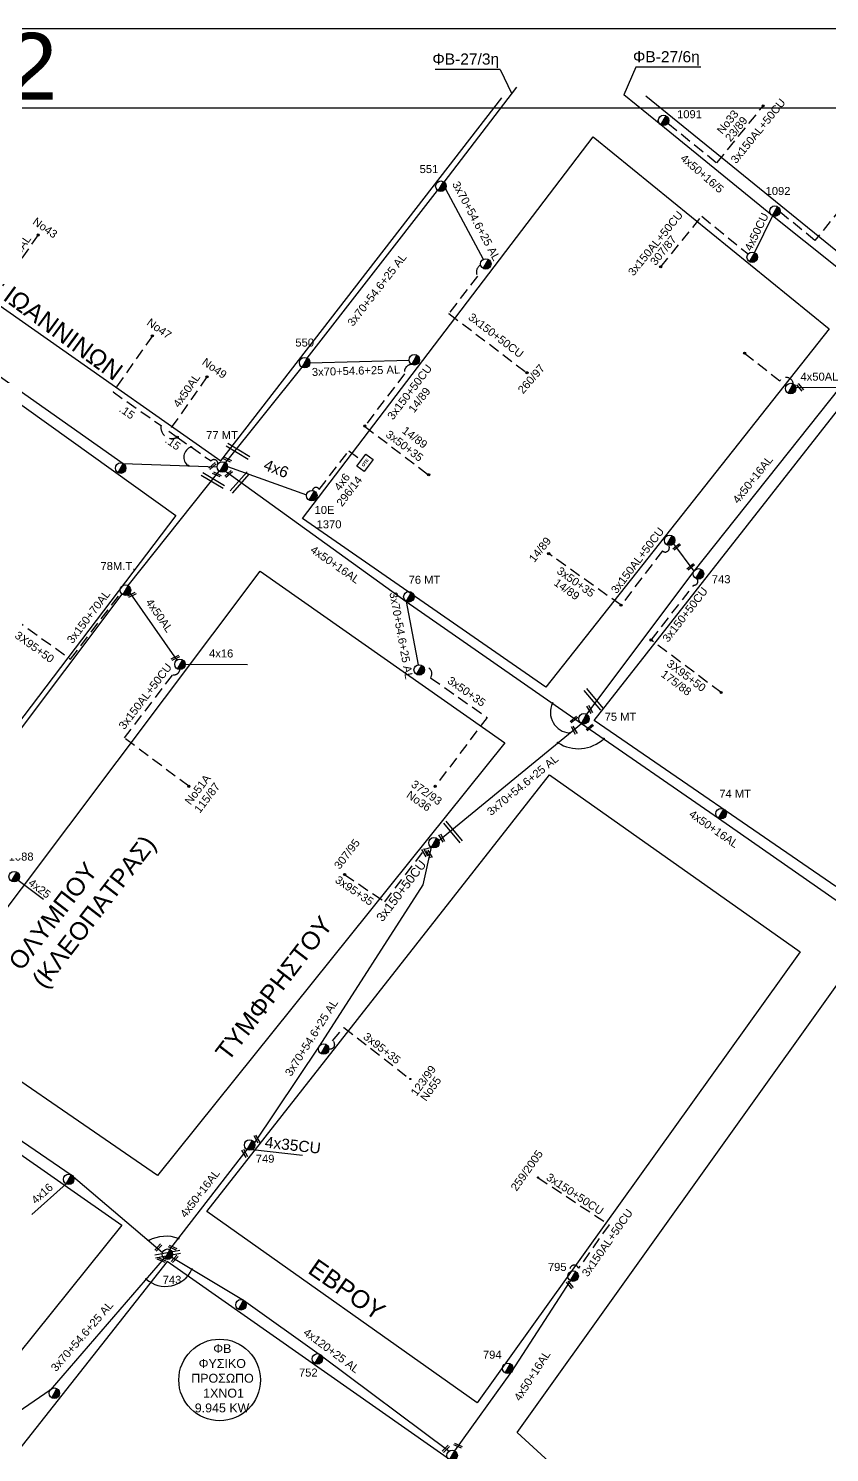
# Model space of a CAD drawing. Header units: millimetres. Extents: x 1421 to 7149, y 887 to 1917.
# Drawn here: x 6405.1 to 6585.2, y 1597.1 to 1917.4 of the extents above; entities that cross this region are included whole.
import ezdxf
from ezdxf.enums import TextEntityAlignment as Align

# ---------------------------------------------------------------- set-up
doc = ezdxf.new("R2010")
doc.units = ezdxf.units.MM
doc.linetypes.add('DASHED', pattern=[19.05, 12.7, -6.35])
for name, color, linetype in [('3x48+38+13_5', 7, 'Continuous'), ('4x6', 7, 'SYN_LINE'), ('Pillar OTE', 7, 'Continuous'), ('Άγνωστα', 7, 'Continuous'), ('Γυμνά εναέρια ΧΤ (3Φ)   4x35CU', 7, 'Continuous'), ('Γυμνά εναέρια ΧΤ (3Φ)   4x50CU', 7, 'Continuous'), ('Γυμνά εναέρια ΧΤ (3Φ) 4x50AL', 7, 'Continuous'), ('Γυμνά εναέρια ΧΤ και ΦΟΠ (3Φ)   4x50+16AL', 7, 'Continuous'), ('Εναέρια παροχή ΧΤ 4x16', 7, 'SYN_LINE'), ('Εναέρια παροχή ΧΤ 4x25', 7, 'SYN_LINE'), ('Καλωδια Χ.Τ 3x95+35', 7, 'DASHED'), ('Καλωδια Χ.Τ. 3x50+35', 7, 'Continuous'), ('Καλωδια ΧΤ  3X95+50', 7, 'Continuous'), ('Καλώδια ΧΤ   3x150+50CU', 7, 'DASHED'), ('Καλώδια ΧΤ   3x150+70AL', 7, 'DASHED'), ('Καλώδια ΧΤ   3x150AL+50CU', 7, 'DASHED'), ('Μηχανική τομή', 7, 'Continuous'), ('Στύλος ΦΜ', 7, 'Continuous'), ('Στύλος ΦΜ @ 1', 7, 'Continuous'), ('Συνδέσεις', 7, 'Continuous'), ('Συνεστραμμένα ΧΤ   3x70+54.6+25 AL', 7, 'SYN_LINE'), ('Συνεστραμμένα ΧΤ   4x120+25 AL', 7, 'SYN_LINE'), ('Τομή', 7, 'Continuous'), ('Υπόβαθρο ΔΕΗ', 7, 'Continuous'), ('Υπόγεια Καλώδια Δικτύου ΧΤ   .15', 7, 'DASHED'), ('Υπόγεια καλώδια Παροχών ΧΤ   4x50AL', 7, 'DASHED'), ('Υπόγεια καλώδια Παροχών ΧΤ   4x6', 7, 'DASHED')]:
    doc.layers.add(name, color=color, linetype=linetype)
doc.styles.add('arial', font='arial.ttf')
doc.styles.get("Standard").update_dxf_attribs({"font": 'arial.ttf'})
doc.linetypes.add('SYN_LINE', pattern='A,0.5,-0.0001,["/\\/\\/\\/",Standard,S=0.1,R=0,X=0,Y=-0.05],-0.25', length=0.7501)

# ---------------------------------------------------------------- blocks, each defined once
blk = doc.blocks.new('ΥΠΑΡΧΩΝ ΤΣΙΜΕΝΤΕΝΙΟΣ ΣΤΥΛΟΣ')
at = {"layer": 'Στύλος ΦΜ'}
blk.add_hatch(color=256, dxfattribs=at).paths.add_polyline_path([(-1.29, -2.28, 0.574793), (2.62, 0, 0.268822), (1.3, 2.27)])
blk.add_line((-1.29, -2.28), (1.3, 2.27), dxfattribs=at)
blk.add_circle((0, 0), 2.62, dxfattribs=at)
at = {"layer": 'Στύλος ΦΜ', "flags": 4}
for tag, p in [('ΑΡΙΘΜΟΣ', (-4.68, 8.05)), ('ΤΥΠΟΣ', (-4.91, 3.03))]:
    blk.add_attdef(tag, p, '', height=4, dxfattribs=at)
blk = doc.blocks.new('_ΣΥΝΔΕΣΗ')
at = {"layer": 'Συνδέσεις', "linetype": 'SYN_LINE', "ltscale": 40}
blk.add_hatch(color=256, dxfattribs=at).paths.add_polyline_path([(0.5, -0.01, 1), (-0.5, -0.01, 1)])
at = {"layer": 'Συνδέσεις'}
blk.add_circle((0, -0.01), 0.5, dxfattribs=at)
blk = doc.blocks.new('ΜΗΧΑΝΙΚΗ ΤΟΜΗ')
at = {"layer": 'Μηχανική τομή', "ltscale": 40}
for p, q in [((-3.7, 1.2), (3.9, 1.2)), ((3.9, -0.4), (-3.7, -0.4))]:
    blk.add_line(p, q, dxfattribs=at)
blk = doc.blocks.new('ΤΟΜΗ')
at = {"layer": 'Τομή', "ltscale": 40}
for p, q in [((10.9, 0.2), (-12.1, 0.2)), ((10.9, -2.6), (-12.1, -2.6))]:
    blk.add_line(p, q, dxfattribs=at)
blk = doc.blocks.new('PILLAR ΟΤΕ')
at = {"layer": 'Pillar OTE', "ltscale": 40}
blk.add_lwpolyline([(-3.31, 2.02), (3.39, 2.02), (3.39, -1.99), (-3.31, -1.99)], close=True, dxfattribs=at)
at = {"layer": 'Pillar OTE', "insert": (-1.81, 0.71), "char_height": 1.3575, "width": 109.961, "attachment_point": 1}
blk.add_mtext('{\\fArial|b1|i0|c161|p34;OTE}', dxfattribs=at)

msp = doc.modelspace()

# ---------------------------------------------------------------- linework, layer by layer
at = {"lineweight": -3, "ltscale": 0.1}
for points in [[(4932.72, 1917.4), (7149.36, 1917.4), (7149.36, 887.4), (4932.72, 887.4)], [(5038.25, 1899.55), (6989.1, 1899.55), (6989.1, 911.99), (5038.25, 911.99)]]:
    msp.add_lwpolyline(points, close=True, dxfattribs=at)
at = {"layer": '3x48+38+13_5', "color": 30, "lineweight": -3, "ltscale": 0.2}
for points in [[(6427.5, 1792.1), (6447.97, 1817.86)], [(6400.42, 1755.87), (6426.21, 1790.14)]]:
    msp.add_lwpolyline(points, dxfattribs=at)
at = {"layer": '4x6', "lineweight": -3, "ltscale": 0.1}
for p, q in [((6511.16, 1908.14), (6513.75, 1902.67)), ((6541.65, 1908.67), (6538.98, 1902.51))]:
    msp.add_line(p, q, dxfattribs=at)
at = {"layer": '4x6', "color": 1, "linetype": 'SYN_LINE', "lineweight": -3, "ltscale": 20}
msp.add_lwpolyline([(6449.87, 1818.91), (6467.65, 1812.52)], dxfattribs=at)
at = {"layer": 'Άγνωστα', "lineweight": -3, "ltscale": 0.1}
for p, q in [((6511.16, 1908.14), (6496.54, 1908.14)), ((6556.27, 1908.67), (6541.65, 1908.67))]:
    msp.add_line(p, q, dxfattribs=at)
msp.add_circle((6448.1, 1613.45), 9.18, dxfattribs=at)
at = {"layer": 'Γυμνά εναέρια ΧΤ (3Φ)   4x35CU', "color": 5, "linetype": 'SYN_LINE', "lineweight": -3, "ltscale": 20}
msp.add_lwpolyline([(6455.47, 1665.31), (6466.69, 1664.03)], dxfattribs=at)
at = {"layer": 'Γυμνά εναέρια ΧΤ (3Φ)   4x50CU', "color": 85, "lineweight": -3, "ltscale": 0.2}
msp.add_lwpolyline([(6572.36, 1875.3), (6568.34, 1867.01)], dxfattribs=at)
at = {"layer": 'Γυμνά εναέρια ΧΤ (3Φ) 4x50AL', "color": 1, "lineweight": -3, "ltscale": 0.2}
msp.add_lwpolyline([(6587.53, 1836.62), (6577.65, 1836.59)], dxfattribs=at)
at = {"layer": 'Γυμνά εναέρια ΧΤ (3Φ) 4x50AL', "color": 30, "lineweight": -3, "ltscale": 0.2}
msp.add_lwpolyline([(6427.94, 1790.5), (6438.49, 1775.37)], dxfattribs=at)
at = {"layer": 'Γυμνά εναέρια ΧΤ και ΦΟΠ (3Φ)   4x50+16AL', "color": 1, "lineweight": -3, "ltscale": 0.2}
for points in [[(6600.44, 1851.94), (6587.53, 1836.62), (6554.72, 1795.32), (6530.59, 1763.16)], [(6550.1, 1801.47), (6554.72, 1795.32)]]:
    msp.add_lwpolyline(points, dxfattribs=at)
at = {"layer": 'Γυμνά εναέρια ΧΤ και ΦΟΠ (3Φ)   4x50+16AL', "color": 50, "lineweight": -3, "ltscale": 0.2}
msp.add_lwpolyline([(6449.41, 1817.84), (6490.06, 1788.56), (6529.42, 1761.12), (6560.26, 1739.8), (6592.37, 1717.35)], dxfattribs=at)
at = {"layer": 'Γυμνά εναέρια ΧΤ και ΦΟΠ (3Φ)   4x50+16AL', "color": 5, "linetype": 'Continuous', "lineweight": -3, "ltscale": 20}
for points in [[(6385.56, 1679.19), (6395.62, 1672.64), (6414.75, 1659.6), (6435.24, 1642.15)], [(6436.93, 1642.76), (6454.25, 1665.27)]]:
    msp.add_lwpolyline(points, dxfattribs=at)
at = {"layer": 'Γυμνά εναέρια ΧΤ και ΦΟΠ (3Φ)   4x50+16AL', "color": 133, "lineweight": -3, "ltscale": 0.2}
msp.add_lwpolyline([(6500.95, 1597.5), (6513.8, 1615.37), (6526.99, 1635.78)], dxfattribs=at)
at = {"layer": 'Εναέρια παροχή ΧΤ 4x16', "color": 30, "lineweight": -3, "ltscale": 15}
msp.add_lwpolyline([(6454.35, 1774.32), (6440.34, 1774.39)], dxfattribs=at)
at = {"layer": 'Εναέρια παροχή ΧΤ 4x16', "color": 5, "linetype": 'SYN_LINE', "lineweight": -3, "ltscale": 10}
msp.add_lwpolyline([(6413.59, 1657.55), (6405.85, 1650.66)], dxfattribs=at)
at = {"layer": 'Εναέρια παροχή ΧΤ 4x25', "color": 30, "linetype": 'SYN_LINE', "lineweight": -3, "ltscale": 20}
msp.add_lwpolyline([(6402.81, 1725.87), (6408.51, 1721.56)], dxfattribs=at)
at = {"layer": 'Καλωδια Χ.Τ 3x95+35', "color": 85, "lineweight": -3, "ltscale": 0.2}
msp.add_lwpolyline([(6592.55, 1882.83), (6581.93, 1869.74), (6574.1, 1876.1)], dxfattribs=at)
at = {"layer": 'Καλωδια Χ.Τ 3x95+35', "color": 5, "lineweight": -3, "ltscale": 0.2}
msp.add_lwpolyline([(6476.2, 1727.14), (6485.22, 1721)], dxfattribs=at)
msp.add_lwpolyline([(6472.66, 1687.98, 0.909774), (6473.5, 1689.7), (6476.02, 1692.71), (6490.96, 1681.12)], format="xyb", dxfattribs=at)
at = {"layer": 'Καλωδια Χ.Τ. 3x50+35', "color": 1, "linetype": 'DASHED', "lineweight": -3, "ltscale": 0.2}
for points in [[(6480.7, 1827.95), (6495.07, 1817)], [(6538.34, 1787.69), (6522.08, 1799.29)]]:
    msp.add_lwpolyline(points, dxfattribs=at)
at = {"layer": 'Καλωδια Χ.Τ. 3x50+35', "color": 50, "linetype": 'DASHED', "lineweight": -3, "ltscale": 0.2}
msp.add_lwpolyline([(6493.85, 1773.91, -0.672521), (6495.51, 1771.36), (6508.23, 1762.45), (6496.54, 1746.95)], format="xyb", dxfattribs=at)
at = {"layer": 'Καλωδια ΧΤ  3X95+50', "color": 30, "linetype": 'DASHED', "lineweight": -3, "ltscale": 0.2}
msp.add_lwpolyline([(6401.89, 1784.69), (6414.57, 1775.55)], dxfattribs=at)
at = {"layer": 'Καλωδια ΧΤ  3X95+50', "color": 1, "linetype": 'DASHED', "lineweight": -3, "ltscale": 0.2}
msp.add_lwpolyline([(6560.85, 1768.06), (6545.09, 1779.86)], dxfattribs=at)
at = {"layer": 'Καλώδια ΧΤ   3x150+50CU', "color": 1, "lineweight": -3, "ltscale": 0.2}
for points in [[(6506.77, 1864.23, 0.402888), (6506.04, 1861.7), (6499.7, 1853.39)], [(6491.29, 1841.85, 0.486138), (6489.69, 1839.76), (6480.7, 1827.95)]]:
    msp.add_lwpolyline(points, format="xyb", dxfattribs=at)
msp.add_lwpolyline([(6499.7, 1853.39), (6499.64, 1853.3), (6517.18, 1839.94)], dxfattribs=at)
at = {"layer": 'Καλώδια ΧΤ   3x150+50CU', "color": 1, "linetype": 'DASHED', "lineweight": -3, "ltscale": 0.2}
msp.add_lwpolyline([(6545.09, 1779.86), (6554.71, 1792.2), (6554.71, 1792.2, 0.622355), (6555.47, 1793.6)], format="xyb", dxfattribs=at)
at = {"layer": 'Καλώδια ΧΤ   3x150+50CU', "color": 5, "lineweight": -3, "ltscale": 0.2}
msp.add_lwpolyline([(6485.22, 1721), (6494.26, 1732.8), (6495.69, 1733.24)], dxfattribs=at)
at = {"layer": 'Καλώδια ΧΤ   3x150+50CU', "color": 133, "lineweight": -3, "ltscale": 0.2}
msp.add_lwpolyline([(6519.65, 1658.96), (6535.64, 1648.36)], dxfattribs=at)
at = {"layer": 'Καλώδια ΧΤ   3x150+70AL', "color": 30, "lineweight": -3, "ltscale": 0.2}
for points in [[(6407.28, 1870.96), (6396.32, 1855.34), (6392.5, 1858.02)], [(6414.57, 1775.55), (6425.91, 1790.46)]]:
    msp.add_lwpolyline(points, dxfattribs=at)
at = {"layer": 'Καλώδια ΧΤ   3x150AL+50CU', "color": 85, "lineweight": -3, "ltscale": 0.2}
for points in [[(6548.89, 1896.09), (6559.89, 1887.17), (6570.29, 1899.98)], [(6547.25, 1863.79), (6556.49, 1875.16), (6566.91, 1866.69)]]:
    msp.add_lwpolyline(points, dxfattribs=at)
at = {"layer": 'Καλώδια ΧΤ   3x150AL+50CU', "color": 1, "linetype": 'DASHED', "lineweight": -3, "ltscale": 0.2}
msp.add_lwpolyline([(6566.13, 1844.38), (6574.03, 1838.14)], dxfattribs=at)
msp.add_lwpolyline([(6549.02, 1801.13, -0.903901), (6547.63, 1799.89), (6538.34, 1787.69)], format="xyb", dxfattribs=at)
at = {"layer": 'Καλώδια ΧΤ   3x150AL+50CU', "color": 30, "lineweight": -3, "ltscale": 0.2}
msp.add_lwpolyline([(6441.16, 1746.96), (6426.7, 1757.83), (6437.57, 1772.04, 0.424158), (6439.16, 1773.22)], format="xyb", dxfattribs=at)
at = {"layer": 'Καλώδια ΧΤ   3x150AL+50CU', "color": 133, "lineweight": -3, "ltscale": 0.2}
msp.add_lwpolyline([(6535.64, 1648.36), (6528.76, 1638.58, 1.097318), (6526.94, 1637.81)], format="xyb", dxfattribs=at)
at = {"layer": 'Καλώδια ΧΤ   3x150AL+50CU', "color": 1, "linetype": 'DASHED', "lineweight": -3, "ltscale": 0.2}
msp.add_arc((6575.43, 1837.29), 1.64, 5.5198, 148.9456, dxfattribs=at)
at = {"layer": 'Συνεστραμμένα ΧΤ   3x70+54.6+25 AL', "color": 1, "lineweight": -3, "ltscale": 20}
for points in [[(6498.55, 1882.85), (6514.93, 1904.21)], [(6467.81, 1843.27), (6497.1, 1880.99)], [(6498.85, 1881.34), (6507.37, 1865.49)], [(6468.4, 1842.19), (6490.69, 1842.84)], [(6449.43, 1819.71), (6466.64, 1841.22)]]:
    msp.add_lwpolyline(points, dxfattribs=at)
at = {"layer": 'Συνεστραμμένα ΧΤ   3x70+54.6+25 AL', "color": 85, "lineweight": -3, "ltscale": 20}
msp.add_lwpolyline([(6599.99, 1853.55), (6593.87, 1858.11), (6572.36, 1875.3), (6547.32, 1895.71), (6538.98, 1902.51)], dxfattribs=at)
at = {"layer": 'Συνεστραμμένα ΧΤ   3x70+54.6+25 AL', "color": 27, "lineweight": -3, "ltscale": 20}
msp.add_lwpolyline([(6344, 1878.11), (6377.97, 1853.9), (6403.02, 1836.04), (6426.44, 1819.55), (6447.52, 1818.83)], dxfattribs=at)
at = {"layer": 'Συνεστραμμένα ΧΤ   3x70+54.6+25 AL', "color": 50, "lineweight": -3, "ltscale": 15}
msp.add_lwpolyline([(6490.06, 1788.56), (6492.71, 1774.29)], dxfattribs=at)
at = {"layer": 'Συνεστραμμένα ΧΤ   3x70+54.6+25 AL', "color": 50, "lineweight": -3, "ltscale": 20}
msp.add_lwpolyline([(6497.34, 1734.78), (6529.42, 1761.12)], dxfattribs=at)
at = {"layer": 'Συνεστραμμένα ΧΤ   3x70+54.6+25 AL', "color": 5, "linetype": 'SYN_LINE', "lineweight": -3, "ltscale": 20}
msp.add_lwpolyline([(6455.92, 1666.74), (6470.53, 1688.55), (6493.85, 1724.77), (6495.69, 1733.24)], dxfattribs=at)
at = {"layer": 'Συνεστραμμένα ΧΤ   3x70+54.6+25 AL', "color": 133, "lineweight": -3, "ltscale": 20}
msp.add_lwpolyline([(6435.6, 1640.82), (6409.97, 1611.13), (6384.01, 1593.28)], dxfattribs=at)
at = {"layer": 'Συνεστραμμένα ΧΤ   4x120+25 AL', "color": 133, "lineweight": -3, "ltscale": 20}
msp.add_lwpolyline([(6437.32, 1641.06), (6453.48, 1631.38), (6471.03, 1618.91), (6499.72, 1597.47)], dxfattribs=at)
at = {"layer": 'Υπόβαθρο ΔΕΗ', "lineweight": -3, "ltscale": 0.2}
for p, q in [((6514.98, 1601.6), (6588, 1703.82)), ((6582.9, 1539.66), (6514.98, 1601.6))]:
    msp.add_line(p, q, dxfattribs=at)
for points in [[(6331.15, 1902.46), (6448.39, 1820.17), (6511.51, 1901.78)], [(6543.89, 1902.23), (6593.85, 1861.68), (6626.44, 1901.77)], [(6532.05, 1893.02), (6585.09, 1849.85), (6521.42, 1769.27), (6466.7, 1807.21), (6532.05, 1893.02)], [(6363.43, 1709.39), (6315.6, 1743.21), (6385.57, 1845.6), (6438.23, 1807.85), (6363.43, 1709.39)], [(6586.63, 1724.41), (6532.31, 1761.77), (6594.98, 1841.58), (6646.24, 1801.5), (6586.63, 1724.41)], [(6434.16, 1659.4), (6381.99, 1695.29), (6457.23, 1795.32), (6512.22, 1756.72), (6434.16, 1659.4)], [(6505.97, 1608.33), (6445.2, 1651.37), (6522.28, 1749.52), (6578.58, 1709.73), (6505.97, 1608.33)], [(6331, 1630.52), (6373.46, 1685.09), (6426.14, 1648.27), (6382.93, 1594.59), (6331, 1630.52)]]:
    msp.add_lwpolyline(points, dxfattribs=at)
msp.add_lwpolyline([(6575.26, 1528.54), (6507.8, 1589.93), (6436.33, 1640.08), (6393.92, 1586.32), (6539.33, 1484.55, 0.315207), (6543.09, 1484.55), (6575.26, 1528.54)], format="xyb", dxfattribs=at)
at = {"layer": 'Υπόβαθρο ΔΕΗ', "lineweight": -3}
for centre, radius, start, end in [((6442.49, 1820.99), 2.44, 109.528, 232.6217), ((6527.16, 1763.64), 4.71, 154.879, 265.0086), ((6528.73, 1763.83), 8.41, 237.025, 312.8968), ((6436, 1637.75), 8.02, 69.2133, 118.653), ((6435.92, 1641), 6.51, 228.0936, 335.8898)]:
    msp.add_arc(centre, radius, start, end, dxfattribs=at)
at = {"layer": 'Υπόγεια Καλώδια Δικτύου ΧΤ   .15', "color": 27, "lineweight": -3, "ltscale": 0.2}
msp.add_lwpolyline([(6432.97, 1848.27), (6424.13, 1835.67), (6434.93, 1828.09, 0.627448), (6438.57, 1825.47), (6446.17, 1820.13, -0.802938), (6447.66, 1819.34, -0.688117)], format="xyb", dxfattribs=at)
at = {"layer": 'Υπόγεια καλώδια Παροχών ΧΤ   4x50AL', "color": 27, "lineweight": -3, "ltscale": 0.2}
msp.add_lwpolyline([(6445.25, 1839.06), (6436.65, 1826.81), (6438.57, 1825.47)], dxfattribs=at)
at = {"layer": 'Υπόγεια καλώδια Παροχών ΧΤ   4x6', "color": 1, "linetype": 'DASHED', "lineweight": -3, "ltscale": 0.2}
msp.add_lwpolyline([(6468.97, 1813.5, -0.720789), (6470.51, 1813.74), (6477.14, 1822.44), (6479.92, 1820.32)], format="xyb", dxfattribs=at)

# ---------------------------------------------------------------- block references
at = {"layer": 'Pillar OTE', "xscale": 0.5, "yscale": 0.5, "zscale": 0.5, "rotation": 53}
msp.add_blockref('PILLAR ΟΤΕ', (6480.77, 1819.69), dxfattribs=at)
at = {"layer": 'Μηχανική τομή', "lineweight": -3}
for p, xscale, yscale, zscale, rotation in [((6578.7, 1836.73), 0.2499999999966098, 0.2499999999966098, 0.2499999999966098, 131.7491457176247), ((6446.54, 1818.91), 0.2499999999991311, 0.2499999999991311, 0.2499999999991311, 39.98713161495681), ((6449.72, 1820.37), 0.2499999999994125, 0.2499999999994125, 0.2499999999994125, 335.0209320811458), ((6447.4, 1817.04), 0.2499999999994125, 0.2499999999994125, 0.2499999999994125, 335.0209320811458), ((6450.17, 1817.11), 0.2499999999991311, 0.2499999999991311, 0.2499999999991311, 39.98713161495681), ((6550.9, 1800.72), 0.2499999999965576, 0.2499999999965576, 0.2499999999965576, 39.77258742095513), ((6554.06, 1796.24), 0.2499999999965576, 0.2499999999965576, 0.2499999999965576, 39.77258742095513), ((6428.39, 1789.91), 0.2499999999993716, 0.2499999999993716, 0.2499999999993716, 25.71053598656386), ((6438.15, 1775.73), 0.2499999999993716, 0.2499999999993716, 0.2499999999993716, 25.71053598656386), ((6531.21, 1764.27), 0.2499999999969007, 0.2499999999969007, 0.2499999999969007, 299.5896984961217), ((6527.78, 1761.91), 0.2499999999965576, 0.2499999999965576, 0.2499999999965576, 39.77258742095513), ((6527.73, 1759.55), 0.2499999999969006, 0.2499999999969006, 0.2499999999969006, 299.5896984961217), ((6531.37, 1760.09), 0.2499999999965576, 0.2499999999965576, 0.2499999999965576, 39.77258742095513), ((6497.92, 1735.33), 0.2499999999969007, 0.2499999999969007, 0.2499999999969007, 299.5896984961217), ((6494.11, 1732.01), 0.2499999999969007, 0.2499999999969007, 0.2499999999969007, 299.5896984961217), ((6495.13, 1731.68), 0.2499999999969007, 0.2499999999969007, 0.2499999999969007, 299.5896984961217), ((6456.37, 1667.58), 0.2499999999969007, 0.2499999999969007, 0.2499999999969007, 299.5896984961217), ((6453.65, 1664.38), 0.2499999999969007, 0.2499999999969007, 0.2499999999969007, 299.5896984961217), ((6434.38, 1643.14), 0.2499999999990321, 0.2499999999990321, 0.2499999999990321, 46.41310265989434), ((6437.46, 1643.1), 0.2499999999991681, 0.2499999999991681, 0.2499999999991681, 336.8039827649171), ((6434.96, 1640.38), 0.2499999999991681, 0.2499999999991681, 0.2499999999991681, 336.8039827649171), ((6438.03, 1640.59), 0.2499999999990321, 0.2499999999990321, 0.2499999999990321, 46.41310265989434), ((6526.94, 1634.88), 0.2499999999987772, 0.2499999999987772, 0.2499999999987772, 128.8497649628808), ((6499, 1597.87), 0.2499999999990321, 0.2499999999990321, 0.2499999999990321, 46.41310265989434), ((6501.61, 1598.59), 0.2499999999990647, 0.2499999999990647, 0.2499999999990647, 336.3311294776588)]:
    msp.add_blockref('ΜΗΧΑΝΙΚΗ ΤΟΜΗ', p, dxfattribs=dict(at, xscale=xscale, yscale=yscale, zscale=zscale, rotation=rotation))
at = {"layer": 'Στύλος ΦΜ @ 1', "lineweight": -3, "ltscale": 40}
ref = msp.add_blockref('ΥΠΑΡΧΩΝ ΤΣΙΜΕΝΤΕΝΙΟΣ ΣΤΥΛΟΣ', (6547.9, 1896.73), dxfattribs=dict(at, xscale=0.4499999999998181, yscale=0.4499999999998181, zscale=0.4499999999998181))
ref.add_attrib('ΑΡΙΘΜΟΣ', '1091', (6550.93, 1897.22), dxfattribs={"layer": 'Στύλος ΦΜ', "height": 1.8, "flags": 4})
ref = msp.add_blockref('ΥΠΑΡΧΩΝ ΤΣΙΜΕΝΤΕΝΙΟΣ ΣΤΥΛΟΣ', (6497.83, 1881.92), dxfattribs=dict(at, xscale=0.4499999999998181, yscale=0.4499999999998181, zscale=0.4499999999998181))
ref.add_attrib('ΑΡΙΘΜΟΣ', '551', (6493.05, 1884.88), dxfattribs={"layer": 'Στύλος ΦΜ', "height": 1.8, "flags": 4})
ref = msp.add_blockref('ΥΠΑΡΧΩΝ ΤΣΙΜΕΝΤΕΝΙΟΣ ΣΤΥΛΟΣ', (6572.94, 1876.33), dxfattribs=dict(at, xscale=0.4499999999998181, yscale=0.4499999999998181, zscale=0.4499999999998181))
ref.add_attrib('ΑΡΙΘΜΟΣ', '1092', (6570.83, 1879.95), dxfattribs={"layer": 'Στύλος ΦΜ', "height": 1.8, "flags": 4})
at = {"layer": 'Στύλος ΦΜ @ 1', "lineweight": -3, "ltscale": 40, "xscale": 0.4499999999998181, "yscale": 0.4499999999998181, "zscale": 0.4499999999998181}
for p in [(6507.93, 1864.45), (6567.82, 1865.95), (6491.87, 1842.88), (6576.48, 1836.43), (6425.85, 1818.53), (6549.25, 1802.28), (6439.17, 1774.4), (6492.96, 1773.14), (6496.28, 1734.27), (6471.49, 1687.87), (6414.17, 1658.58), (6452.9, 1630.35), (6410.94, 1610.48)]:
    msp.add_blockref('ΥΠΑΡΧΩΝ ΤΣΙΜΕΝΤΕΝΙΟΣ ΣΤΥΛΟΣ', p, dxfattribs=at)
at = {"layer": 'Στύλος ΦΜ @ 1', "lineweight": -3, "ltscale": 40}
ref = msp.add_blockref('ΥΠΑΡΧΩΝ ΤΣΙΜΕΝΤΕΝΙΟΣ ΣΤΥΛΟΣ', (6467.22, 1842.25), dxfattribs=dict(at, xscale=0.4499999999998181, yscale=0.4499999999998181, zscale=0.4499999999998181))
ref.add_attrib('ΑΡΙΘΜΟΣ', '550', (6465.12, 1845.87), dxfattribs={"layer": 'Στύλος ΦΜ', "height": 1.8, "flags": 4})
ref = msp.add_blockref('ΥΠΑΡΧΩΝ ΤΣΙΜΕΝΤΕΝΙΟΣ ΣΤΥΛΟΣ', (6448.7, 1818.79), dxfattribs=dict(at, xscale=0.4499999999998181, yscale=0.4499999999998181, zscale=0.4499999999998181))
ref.add_attrib('ΑΡΙΘΜΟΣ', '77 MT', (6445.06, 1825.05), dxfattribs={"layer": 'Στύλος ΦΜ', "height": 1.8, "flags": 4})
ref = msp.add_blockref('ΥΠΑΡΧΩΝ ΤΣΙΜΕΝΤΕΝΙΟΣ ΣΤΥΛΟΣ', (6468.81, 1812.33), dxfattribs=dict(at, xscale=0.4499999999998181, yscale=0.4499999999998181, zscale=0.4499999999998181))
ref.add_attrib('ΤΥΠΟΣ', '1370', (6469.9, 1804.99), dxfattribs={"layer": 'Στύλος ΦΜ', "height": 1.8, "flags": 4})
ref.add_attrib('ΑΡΙΘΜΟΣ', '10Ε', (6469.44, 1808.22), dxfattribs={"layer": 'Στύλος ΦΜ', "height": 1.8, "flags": 4})
ref = msp.add_blockref('ΥΠΑΡΧΩΝ ΤΣΙΜΕΝΤΕΝΙΟΣ ΣΤΥΛΟΣ', (6426.92, 1791.08), dxfattribs=dict(at, xscale=0.4499999999998181, yscale=0.4499999999998181, zscale=0.4499999999998181))
ref.add_attrib('ΤΥΠΟΣ', '78M.T.', (6421.31, 1795.6), dxfattribs={"layer": 'Στύλος ΦΜ', "height": 1.8, "flags": 4})
ref = msp.add_blockref('ΥΠΑΡΧΩΝ ΤΣΙΜΕΝΤΕΝΙΟΣ ΣΤΥΛΟΣ', (6490.64, 1789.58), dxfattribs=dict(at, xscale=0.4499999999998181, yscale=0.4499999999998181, zscale=0.4499999999998181))
ref.add_attrib('ΑΡΙΘΜΟΣ', '76 MT', (6490.58, 1792.51), dxfattribs={"layer": 'Στύλος ΦΜ', "height": 1.8, "flags": 4})
ref = msp.add_blockref('ΥΠΑΡΧΩΝ ΤΣΙΜΕΝΤΕΝΙΟΣ ΣΤΥΛΟΣ', (6555.75, 1794.74), dxfattribs=dict(at, xscale=0.4499999999998181, yscale=0.4499999999998181, zscale=0.4499999999998181))
ref.add_attrib('ΑΡΙΘΜΟΣ', '743', (6558.75, 1792.64), dxfattribs={"layer": 'Στύλος ΦΜ', "height": 1.8, "flags": 4})
ref = msp.add_blockref('ΥΠΑΡΧΩΝ ΤΣΙΜΕΝΤΕΝΙΟΣ ΣΤΥΛΟΣ', (6530, 1762.14), dxfattribs=dict(at, xscale=0.4499999999998181, yscale=0.4499999999998181, zscale=0.4499999999998181))
ref.add_attrib('ΑΡΙΘΜΟΣ', '75 MT', (6534.65, 1761.7), dxfattribs={"layer": 'Στύλος ΦΜ', "height": 1.8, "flags": 4})
ref = msp.add_blockref('ΥΠΑΡΧΩΝ ΤΣΙΜΕΝΤΕΝΙΟΣ ΣΤΥΛΟΣ', (6560.84, 1740.82), dxfattribs=dict(at, xscale=0.4499999999998181, yscale=0.4499999999998181, zscale=0.4499999999998181))
ref.add_attrib('ΑΡΙΘΜΟΣ', '74 MT', (6560.44, 1744.41), dxfattribs={"layer": 'Στύλος ΦΜ', "height": 1.8, "flags": 4})
ref = msp.add_blockref('ΥΠΑΡΧΩΝ ΤΣΙΜΕΝΤΕΝΙΟΣ ΣΤΥΛΟΣ', (6401.92, 1726.64), dxfattribs=dict(at, xscale=0.4499999999998181, yscale=0.4499999999998181, zscale=0.4499999999998181))
ref.add_attrib('ΑΡΙΘΜΟΣ', '1088', (6400.67, 1730.26), dxfattribs={"layer": 'Στύλος ΦΜ', "height": 1.8, "flags": 4})
ref = msp.add_blockref('ΥΠΑΡΧΩΝ ΤΣΙΜΕΝΤΕΝΙΟΣ ΣΤΥΛΟΣ', (6454.83, 1666.29), dxfattribs=dict(at, xscale=0.4499999999998181, yscale=0.4499999999998181, zscale=0.4499999999998181))
ref.add_attrib('ΑΡΙΘΜΟΣ', '749', (6456.22, 1662.31), dxfattribs={"layer": 'Στύλος ΦΜ', "height": 1.8, "flags": 4})
ref = msp.add_blockref('ΥΠΑΡΧΩΝ ΤΣΙΜΕΝΤΕΝΙΟΣ ΣΤΥΛΟΣ', (6436.35, 1641.73), dxfattribs=dict(at, xscale=0.4499999999998181, yscale=0.4499999999998181, zscale=0.4499999999998181))
ref.add_attrib('ΑΡΙΘΜΟΣ', '743', (6435.29, 1635.07), dxfattribs={"layer": 'Στύλος ΦΜ', "height": 1.8, "flags": 4})
ref = msp.add_blockref('ΥΠΑΡΧΩΝ ΤΣΙΜΕΝΤΕΝΙΟΣ ΣΤΥΛΟΣ', (6527.57, 1636.81), dxfattribs=dict(at, xscale=0.4499999999998181, yscale=0.4499999999998181, zscale=0.4499999999998181))
ref.add_attrib('ΑΡΙΘΜΟΣ', '795', (6521.9, 1637.97), dxfattribs={"layer": 'Στύλος ΦΜ', "height": 1.8, "flags": 4})
ref = msp.add_blockref('ΥΠΑΡΧΩΝ ΤΣΙΜΕΝΤΕΝΙΟΣ ΣΤΥΛΟΣ', (6470.08, 1618.2), dxfattribs=dict(at, xscale=0.4499999999998181, yscale=0.4499999999998181, zscale=0.4499999999998181))
ref.add_attrib('ΑΡΙΘΜΟΣ', '752', (6465.93, 1614.22), dxfattribs={"layer": 'Στύλος ΦΜ', "height": 1.8, "flags": 4})
ref = msp.add_blockref('ΥΠΑΡΧΩΝ ΤΣΙΜΕΝΤΕΝΙΟΣ ΣΤΥΛΟΣ', (6512.86, 1616.07), dxfattribs=dict(at, xscale=0.4499999999998181, yscale=0.4499999999998181, zscale=0.4499999999998181))
ref.add_attrib('ΑΡΙΘΜΟΣ', '794', (6507.29, 1618.24), dxfattribs={"layer": 'Στύλος ΦΜ', "height": 1.8, "flags": 4})
ref = msp.add_blockref('ΥΠΑΡΧΩΝ ΤΣΙΜΕΝΤΕΝΙΟΣ ΣΤΥΛΟΣ', (6500.36, 1596.48), dxfattribs=dict(at, xscale=0.4499999999998181, yscale=0.4499999999998181, zscale=0.4499999999998181))
ref.add_attrib('ΑΡΙΘΜΟΣ', '793', (6495.7, 1593.12), dxfattribs={"layer": 'Στύλος ΦΜ', "height": 1.8, "flags": 4})
at = {"layer": 'Συνδέσεις', "lineweight": -3}
for p, xscale, yscale, zscale in [((6570.29, 1899.99), 0.4777242751392805, 0.4777242751392805, 0.4777242751392805), ((6407.29, 1870.97), 0.4777242751392805, 0.4777242751392805, 0.4777242751392805), ((6547.25, 1863.8), 0.4777242751392805, 0.4777242751392805, 0.4777242751392805), ((6432.97, 1848.28), 0.4777242751392805, 0.4777242751392805, 0.4777242751392805), ((6566.13, 1844.39), 0.4777242751392805, 0.4777242751392805, 0.4777242751392805), ((6445.25, 1839.07), 0.4777242751392805, 0.4777242751392805, 0.4777242751392805), ((6517.21, 1839.98), 0.4777242751392805, 0.4777242751392805, 0.4777242751392805), ((6438.57, 1825.47), 0.4777242751392805, 0.4777242751392805, 0.4777242751392805), ((6480.73, 1827.99), 0.4777242751392805, 0.4777242751392805, 0.4777242751392805), ((6441.68, 1823.29), 0.25, 0.25, 0.25), ((6441.02, 1819.08), 0.25, 0.25, 0.25), ((6495.1, 1817.04), 0.4777242751392805, 0.4777242751392805, 0.4777242751392805), ((6522.08, 1799.3), 0.4777242751392805, 0.4777242751392805, 0.4777242751392805), ((6538.34, 1787.69), 0.4777242751392805, 0.4777242751392805, 0.4777242751392805), ((6545.09, 1779.86), 0.4777242751392805, 0.4777242751392805, 0.4777242751392805), ((6560.86, 1768.06), 0.4777242751392805, 0.4777242751392805, 0.4777242751392805), ((6522.91, 1765.66), 0.25, 0.25, 0.25), ((6526.75, 1758.94), 0.25, 0.25, 0.25), ((6524.16, 1756.8), 0.25, 0.25, 0.25), ((6534.45, 1757.67), 0.25, 0.25, 0.25), ((6441.16, 1746.96), 0.4777242751392805, 0.4777242751392805, 0.4777242751392805), ((6496.54, 1746.95), 0.4777242751392805, 0.4777242751392805, 0.4777242751392805), ((6476.2, 1727.14), 0.4777242751392805, 0.4777242751392805, 0.4777242751392805), ((6490.97, 1681.15), 0.25, 0.25, 0.25), ((6519.66, 1658.98), 0.25, 0.25, 0.25), ((6432.16, 1644.81), 0.25, 0.25, 0.25), ((6438.85, 1645.27), 0.25, 0.25, 0.25), ((6441.86, 1638.35), 0.25, 0.25, 0.25), ((6431.58, 1636.18), 0.25, 0.25, 0.25)]:
    msp.add_blockref('_ΣΥΝΔΕΣΗ', p, dxfattribs=dict(at, xscale=xscale, yscale=yscale, zscale=zscale))
at = {"layer": 'Τομή', "lineweight": -3}
for p, xscale, yscale, zscale, rotation in [((6451.96, 1822.16), 0.250000000000175, 0.250000000000175, 0.250000000000175, 148.8437252574745), ((6446.3, 1815.59), 0.250000000000175, 0.250000000000175, 0.250000000000175, 148.8437252574745), ((6452.79, 1814.99), 0.250000000000177, 0.250000000000177, 0.250000000000177, 228.2161542942196), ((6532.52, 1766.6), 0.2500000000002843, 0.2500000000002843, 0.2500000000002843, 309.7783940125889), ((6500.92, 1736.77), 0.2500000000002843, 0.2500000000002843, 0.2500000000002843, 309.7783940125889), ((6436.51, 1642.02), 0.2500000000000355, 0.2500000000000355, 0.2500000000000355, 10.62104137002171)]:
    msp.add_blockref('ΤΟΜΗ', p, dxfattribs=dict(at, xscale=xscale, yscale=yscale, zscale=zscale, rotation=rotation))

# ---------------------------------------------------------------- texts
at = {"lineweight": -3, "ltscale": 40, "insert": (6388.28, 1916.41), "char_height": 15, "width": 40.7486, "attachment_point": 1, "style": 'arial'}
msp.add_mtext('32', dxfattribs=at)
at = {"lineweight": -3, "ltscale": 40, "char_height": 4, "width": 64.8866, "attachment_point": 1, "style": 'arial'}
for s, insert, rotation in [('ΙΩΑΝΝΙΝΩΝ', (6401.51, 1859.75), 323.7145), ('ΟΛΥΜΠΟΥ (ΚΛΕΟΠΑΤΡΑΣ)', (6400.33, 1707.67), 52.4016), ('ΤΥΜΦΡΗΣΤΟΥ', (6446.85, 1687.32), 52.4016), ('ΕΒΡΟΥ', (6469.97, 1640.94), 325)]:
    msp.add_mtext(s, dxfattribs=dict(at, insert=insert, rotation=rotation))
at = {"layer": '4x6', "lineweight": -3, "ltscale": 0.1}
for s, height, rotation, p in [('3x150AL+50CU', 1.8, 50.9326, (6569.14, 1894.36)), ('No33', 1.8, 50.9326, (6562.3, 1896.37)), ('23/89', 1.8, 50.9326, (6564.24, 1894.8)), ('4x50+16/5', 1.8, 319.2272, (6556.57, 1884.78)), ('3x70+54.6+25 AL', 1.8, 298.2704, (6505.8, 1874.11)), ('3x150AL+50CU', 1.8, 50.8573, (6546.07, 1869.08)), ('4x50CU', 1.8, 64.1215, (6568.79, 1871.68)), ('307/87', 1.8, 50.8573, (6547.83, 1867.5)), ('3x150+50CU', 1.8, 322.7051, (6510.23, 1848.38)), ('3x70+54.6+25 AL', 1.8, 1.6738, (6478.75, 1840.43)), ('3x150+50CU', 1.8, 52.7051, (6490.81, 1835.64)), ('260/97', 1.8, 49.0939, (6518.15, 1838.59)), ('4x50AL', 1.8, 0.1481, (6582.94, 1839.1)), ('14/89', 1.8, 52.7051, (6493.01, 1833.85)), ('3x50+35', 1.8, 322.7051, (6489.67, 1823.53)), ('14/89', 1.8, 322.7051, (6491.98, 1825.43)), ('4x6', 2.5, 338.6393, (6460.83, 1818.42)), ('4x50+16AL', 1.8, 51.5282, (6567.93, 1815.96)), ('4x6', 1.8, 53, (6475.61, 1815.42)), ('296/14', 1.8, 53, (6477.23, 1813.34)), ('3x150AL+50CU', 1.8, 52.7042, (6542.03, 1797.77)), ('14/89', 1.8, 51.4919, (6520.11, 1800.21)), ('3x50+35', 1.8, 324.4808, (6528.19, 1792.93)), ('14/89', 1.8, 324.4808, (6526.15, 1791.27)), ('3x150+50CU', 1.8, 52.0763, (6552.72, 1785.58)), ('3X95+50', 1.8, 323.1872, (6553.02, 1771.86)), ('175/88', 1.8, 323.1872, (6550.77, 1770.23)), ('259/2005', 1.8, 54.8635, (6517.14, 1660.57)), ('3x150+50CU', 1.8, 326.4846, (6527.99, 1655.28)), ('3x150AL+50CU', 1.8, 54.8635, (6535.24, 1644.31)), ('4x50+16AL', 1.8, 57.1453, (6518.35, 1614.42))]:
    msp.add_text(s, height=height, rotation=rotation, dxfattribs=at).set_placement(p, align=Align.MIDDLE_CENTER)
at = {"layer": 'Άγνωστα', "lineweight": -3, "ltscale": 0.1}
for s, p in [('ΦΒ-27/6η', (6548.53, 1911.05)), ('ΦΒ-27/3η', (6503.43, 1910.53))]:
    msp.add_text(s, height=2.5, dxfattribs=at).set_placement(p, align=Align.MIDDLE_CENTER)
for s, height, rotation, p in [('No43', 1.8, 324.9323, (6408.86, 1872.57)), ('3x150+70AL', 1.8, 54.9323, (6401.03, 1864.83)), (' 3x70+54.6+25 AL', 1.8, 52.169, (6483.24, 1858.37)), ('No47', 1.8, 324.9323, (6434.52, 1849.89)), ('No49', 1.8, 324.9323, (6446.95, 1840.99)), ('4x50AL', 1.8, 54.9323, (6440.66, 1835.99)), ('.15', 1.8, 324.9323, (6427.28, 1831.14)), ('.15', 1.8, 324.9323, (6437.6, 1824.16)), ('4x50+16AL', 1.8, 325.1164, (6474.08, 1796.84)), ('3x150+70AL', 1.8, 52.7501, (6418.61, 1785.09)), ('3x70+54.6+25 AL', 1.8, 280.5195, (6488.95, 1780.86)), ('4x50AL', 1.8, 304.8973, (6434.55, 1785.39)), ('3X95+50', 1.8, 324.2083, (6406.49, 1778.29)), ('4x16', 1.8, 359.6835, (6448.45, 1776.85)), ('3x150AL+50CU', 1.8, 52.5913, (6431.36, 1767.21)), ('3x50+35', 1.8, 324.9708, (6503.62, 1768.29)), ('3x70+54.6+25 AL', 1.8, 39.3808, (6516.21, 1747.25)), ('No51A', 1.8, 52.5913, (6443.16, 1746.23)), ('115/87', 1.8, 52.5913, (6445.27, 1744.38)), ('No36', 1.8, 324.9708, (6492.89, 1743.65)), ('372/93', 1.8, 324.9708, (6494.64, 1745.55)), ('4x50+16AL', 1.8, 325.1164, (6559.21, 1737.4)), ('307/95', 1.8, 52.5544, (6476.71, 1731.74)), ('3x150+50CU', 2, 52.5544, (6488.91, 1723.46)), ('3x95+35', 1.8, 325.7835, (6478.4, 1723.51)), ('4x25', 1.8, 322.968, (6407.63, 1723.99)), ('3x70+54.6+25 AL', 1.8, 57.5771, (6468.73, 1690.44)), ('3x95+35', 1.8, 322.1995, (6484.61, 1688.06)), ('123/99', 1.8, 54.1115, (6493.89, 1680.77)), ('No55', 1.8, 54.1115, (6495.55, 1678.94)), ('4x35CU', 2.5, 353.5086, (6464.56, 1666.27)), ('4x50+16AL', 1.8, 52.43, (6443.65, 1655.4)), ('4x16', 1.8, 41.6692, (6408.18, 1655.38)), (' 3x70+54.6+25 AL', 1.8, 49.1907, (6416.92, 1623.02)), ('4x120+25 AL', 1.8, 323.2356, (6473.25, 1620.04))]:
    msp.add_text(s, height=height, rotation=rotation, dxfattribs=at).set_placement(p, align=Align.MIDDLE_CENTER)
at = {"layer": 'Άγνωστα', "lineweight": -3, "ltscale": 0.1, "insert": (6441.39, 1621.5), "char_height": 2, "width": 14.3587, "attachment_point": 1}
msp.add_mtext('\\pi5.2653;ΦΒ \\P\\pi1.9836;ΦΥΣΙΚΟ \\P\\pi0.3233;ΠΡΟΣΩΠΟ\\P\\pi3.0068;1ΧΝΟ1\\P\\pi1.1187;9.945 KW', dxfattribs=at)

doc.saveas('drawing.dxf')
